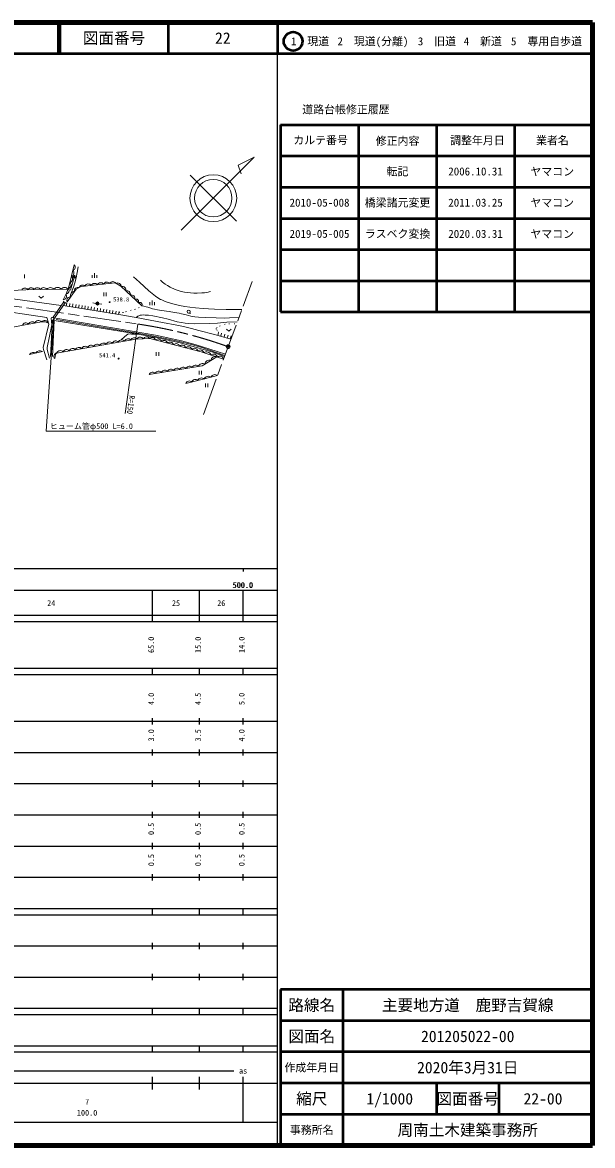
# Model space of a CAD drawing. Units: millimetres, scale not verified. Extents: x 40000 to 680000, y 20000 to 380000.
# Drawn here: x 497282 to 680000, y 20000 to 380000 of the extents above; entities that cross this region are included whole.
import ezdxf
from ezdxf.enums import TextEntityAlignment as Align

# ---------------------------------------------------------------- set-up
doc = ezdxf.new("R2010")
doc.units = ezdxf.units.MM
doc.header["$LTSCALE"] = 1000
doc.header["$PDMODE"] = 32
doc.header["$PDSIZE"] = 500
for name, pattern in [('CHAIN', [18.5, 12, -1.5, 3.5, -1.5]), ('DASHED', [7.5, 6, -1.5]), ('DOTTED', [1.75, 0.25, -1.5])]:
    doc.linetypes.add(name, pattern=pattern)
for name, color, linetype, lineweight in [('M-BGD', 7, 'Continuous', 13), ('M-BMK', 2, 'CHAIN', 13), ('M-BMK-SRVR', 3, 'Continuous', 13), ('M-STR-HTXT', 7, 'Continuous', 13), ('M-TTL', 2, 'Continuous', 140), ('M-TTL-BAND', 7, 'Continuous', 25), ('M-TTL-FRAM', 2, 'Continuous', 50), ('M-TTL-LINE', 7, 'Continuous', 50)]:
    doc.layers.add(name, color=color, linetype=linetype, lineweight=lineweight)
doc.layers.add('M-OTRS', color=6, linetype='Continuous')
doc.layers.add('M-TTL-TXT', color=7, linetype='Continuous')
doc.styles.add('ＭＳ ゴシック', font='')
doc.styles.get('ＭＳ ゴシック').set_extended_font_data('MS Gothic')

# ---------------------------------------------------------------- blocks, each defined once
blk = doc.blocks.new('open_arrow')
at = {"color": 0, "linetype": 'Continuous', "lineweight": -2}
blk.add_lwpolyline([(7.5, 1.25), (0, 0), (7.5, -1.25)], dxfattribs=at)

msp = doc.modelspace()

# ---------------------------------------------------------------- hatches: boundary and pattern name
at = {"layer": 'M-BGD'}
for points in [[(514324, 298073), (514077, 298984), (513367, 298362)], [(520788, 289959, -0.41421), (521346, 290393, -0.41421), (521781, 289835, -1)]]:
    msp.add_hatch(color=256, dxfattribs=at).paths.add_polyline_path(points)

# ---------------------------------------------------------------- linework, layer by layer
for p, q in [((497908, 299247), (497908, 298047)), ((514077, 298984), (513367, 298362)), ((514077, 298984), (514324, 298073)), ((519595, 298134), (519595, 299034)), ((520345, 298134), (520345, 299634)), ((521095, 298134), (521095, 299034)), ((513845, 298218), (512631, 294197)), ((513367, 298362), (514324, 298073)), ((523359, 293445), (523359, 292245)), ((524159, 293445), (524159, 292245)), ((510338, 289256), (528164, 286346)), ((511325, 289095), (511486, 290082)), ((512311, 288933), (512473, 289920)), ((513298, 288772), (513459, 289759)), ((514285, 288611), (514446, 289598)), ((515272, 288450), (515433, 289437)), ((516259, 288289), (516420, 289276)), ((517246, 288128), (517407, 289115)), ((518233, 287967), (518394, 288954)), ((519220, 287806), (519381, 288793)), ((520788, 289959), (519796, 290083)), ((520207, 287645), (520368, 288632)), ((521194, 287484), (521355, 288471)), ((521781, 289835), (522773, 289711)), ((522181, 287323), (522342, 288310)), ((523168, 287162), (523329, 288149)), ((538081, 289418), (538081, 290318)), ((538831, 289418), (538831, 290918)), ((539581, 289418), (539581, 290318)), ((524155, 287001), (524316, 287988)), ((525142, 286840), (525303, 287827)), ((526129, 286679), (526290, 287665)), ((527116, 286517), (527277, 287504)), ((528103, 286356), (528264, 287343)), ((550546, 286810), (551213, 286810)), ((559856, 279672), (560124, 280635)), ((560845, 279396), (561113, 280360)), ((561918, 279097), (562186, 280060)), ((562935, 278813), (563204, 279777)), ((563860, 278555), (564129, 279519)), ((499487, 273609), (503671, 274560)), ((540162, 274299), (540162, 273099)), ((540962, 274299), (540962, 273099)), ((549640, 264253), (559820, 266794)), ((553910, 268322), (553910, 267122)), ((554710, 268322), (554710, 267122)), ((555913, 264323), (555913, 263123)), ((556713, 264323), (556713, 263123))]:
    msp.add_line(p, q, dxfattribs=at)
at = {"layer": 'M-BGD', "linetype": 'DASHED'}
for p, q in [((510557, 290440), (507111, 285404)), ((510970, 290157), (507481, 285060))]:
    msp.add_line(p, q, dxfattribs=at)
at = {"layer": 'M-BGD'}
for points in [[(395802, 301054), (396957, 301273), (398761, 301565), (400565, 301839), (402772, 302122), (404485, 302341), (406032, 302466), (407819, 302508), (409777, 302561), (411104, 302530), (412933, 302425), (418006, 301814), (422450, 301248), (428090, 300512), (435219, 299558), (443369, 301548), (448362, 300867), (463049, 298721), (466532, 296904), (468400, 294966), (470032, 294718), (509728, 289238)], [(513850, 302312), (512187, 295282), (511353, 293234), (510350, 291105)], [(512905, 293236), (513675, 295146), (514107, 296557), (514510, 298184), (514814, 299832), (515102, 301661)], [(511642, 290456), (514469, 294460), (516087, 295374), (527002, 296495), (528844, 295450), (535566, 289125)], [(532907, 298472), (534744, 296745), (537828, 293990), (539381, 292658), (539927, 292237), (540698, 291729), (541576, 291220), (541987, 291037), (542858, 290664), (543690, 290363), (544742, 290028), (545878, 289715), (547620, 289311), (549313, 288994), (550891, 288743), (552691, 288535), (555148, 288302), (556902, 288211), (558817, 288146), (562550, 288024), (567568, 287971)], [(541484, 297444), (542211, 296751), (542999, 296148), (543744, 295641), (544673, 295176), (546210, 294426), (547465, 293929), (548171, 293713), (549182, 293507), (550083, 293388), (551183, 293289), (552164, 293247), (553260, 293227), (554802, 293281), (555649, 293355), (556402, 293480), (557518, 293707)], [(457999, 292076), (458289, 292347), (472403, 290308), (486327, 288257), (505106, 285465), (505726, 283316), (503966, 275834), (504002, 275213), (505068, 271901)], [(485321, 292607), (488492, 293904), (500846, 294405), (511866, 294493)], [(502510, 292298), (503260, 291598), (504010, 292298)], [(510473, 290648), (510557, 290440), (510970, 290157), (511242, 290139)], [(535566, 289125), (536235, 289036), (536937, 288873), (537456, 288717), (538079, 288480), (538970, 288216), (539649, 288044), (540603, 287856), (541835, 287681), (544324, 287300), (545999, 287063), (547556, 286797), (548304, 286609), (549702, 286238), (551199, 285897), (552483, 285677), (553699, 285553), (556102, 285440), (559391, 285327), (562029, 285226), (563657, 285276), (566619, 285377)], [(505990, 272351), (505215, 275152), (505206, 275832), (506691, 283062), (506460, 285240), (506602, 285392), (507176, 285347)], [(506238, 272905), (506840, 283190), (506888, 284701)], [(506912, 272881), (507438, 284482), (533708, 280204), (540106, 279031), (543931, 278208), (548245, 277186), (553856, 275649), (558259, 274293), (562069, 272941)], [(506923, 285422), (507111, 285404), (507481, 285060), (507537, 284852)], [(507967, 285237), (535533, 280557), (539898, 279790), (548275, 277907), (552939, 276685), (557374, 275322), (562324, 273638)], [(508103, 284813), (537132, 279923), (539955, 279384), (543590, 278620), (547551, 277720), (550998, 276835), (554490, 275868), (562194, 273283)], [(528164, 286346), (533751, 285435), (542195, 283863), (546752, 282991), (548871, 282543), (551465, 281920), (553841, 281312), (558816, 279962), (564099, 278489)], [(533751, 285435), (534283, 285836), (534545, 286001), (535011, 286129), (535418, 286190), (535944, 286228), (536581, 286224), (537665, 286182), (539091, 285971), (542175, 285371), (543933, 284922), (546888, 284050), (548285, 283788), (549469, 283589), (550530, 283508), (552344, 283429), (557105, 283523), (559753, 283648), (562778, 283915), (566134, 284051)], [(465676, 277997), (481943, 280125), (503382, 284058), (504600, 284021), (505631, 283643)], [(562656, 281709), (563406, 281009), (564156, 281709)], [(507664, 272327), (507891, 273655), (508239, 274037), (533601, 278491), (538098, 278697), (554550, 274433), (561770, 272122)], [(528957, 278256), (530033, 279237), (530578, 279732), (531025, 280035), (531346, 280143), (532278, 280113), (532881, 280039), (534423, 280073)], [(537945, 267169), (554874, 269902), (559582, 272822)]]:
    msp.add_lwpolyline(points, dxfattribs=at)
at = {"layer": 'M-BGD', "linetype": 'DOTTED'}
for points in [[(528223, 287097), (529397, 287011), (530342, 287232), (531891, 287714), (533233, 288040), (534474, 288492), (535566, 289125)], [(560124, 280635), (559698, 281213), (559386, 281685), (559424, 282074), (560468, 282638), (562023, 283232), (563418, 283356), (565124, 283389), (565892, 283389)]]:
    msp.add_lwpolyline(points, dxfattribs=at)
at = {"layer": 'M-BGD'}
for centre, radius in [((521284, 289897), 500), ((525228, 290339), 150), ((550546, 287310), 500), ((528105, 272271), 150)]:
    msp.add_circle(centre, radius, dxfattribs=at)
for centre, radius, start, end in [((512635, 299733), 1160, 287.17634, 46.20596), ((513242, 301537), 986, 281.52508, 51.85722), ((511684, 295878), 1156, 284.55962, 43.82836), ((512175, 297787), 1160, 287.17634, 46.20596), ((516514, 294714), 1126, 44.27829, 165.30155), ((518375, 295017), 1160, 36.34997, 155.37959), ((520365, 295221), 1160, 36.34997, 155.37959), ((522354, 295426), 1160, 36.34997, 155.37959), ((524344, 295630), 1160, 36.34997, 155.37959), ((526269, 295790), 1123, 30.72726, 151.92974), ((527796, 295352), 1157, 359.81558, 119.0401), ((529278, 294234), 1160, 347.22077, 106.25039), ((498082, 293704), 1160, 32.80667, 151.83629), ((500079, 293781), 1160, 32.60859, 151.64311), ((502061, 293826), 1160, 30.94414, 149.97376), ((504061, 293842), 1160, 30.94414, 149.97376), ((506240, 293524), 1496, 38.61372, 142.30418), ((508568, 293592), 1447, 37.67727, 143.24063), ((510795, 293756), 1300, 34.52915, 146.38875), ((510244, 292260), 1160, 275.2411, 34.27072), ((511052, 294054), 1160, 278.32429, 37.35391), ((512699, 290933), 1160, 85.26298, 204.2926), ((513853, 292567), 1160, 85.26298, 204.2926), ((515045, 293948), 1119, 70.12987, 191.58128), ((530734, 292863), 1160, 347.22077, 106.25039), ((532191, 291493), 1160, 347.22077, 106.25039), ((533723, 290532), 810, 333.84158, 119.62958), ((534852, 289484), 799, 333.27396, 120.19719), ((502439, 283098), 1346, 45.50333, 155.28796), ((504351, 283007), 1430, 26.4332, 132.67687), ((498372, 282540), 1160, 40.88084, 159.91046), ((500339, 282901), 1160, 40.88084, 159.91046), ((523248, 276075), 1160, 40.4458, 159.47542), ((525218, 276421), 1160, 40.4458, 159.47542), ((527188, 276767), 1160, 40.4458, 159.47542), ((529158, 277113), 1160, 40.4458, 159.47542), ((531128, 277459), 1160, 40.4458, 159.47542), ((533086, 277780), 1158, 38.9708, 158.1264), ((535012, 277966), 1160, 33.10944, 152.13906), ((537010, 278058), 1160, 33.10944, 152.13906), ((538815, 277890), 1156, 16.81814, 136.08871), ((540742, 277404), 1160, 15.95514, 134.98476), ((542678, 276902), 1160, 15.95514, 134.98476), ((544614, 276400), 1160, 15.95514, 134.98476), ((500823, 272569), 1694, 63.50845, 142.09948), ((502907, 273080), 1665, 62.69473, 142.9132), ((508356, 273046), 998, 96.69939, 226.14553), ((509414, 273521), 1283, 43.62737, 156.29385), ((511429, 274000), 1160, 40.4458, 159.47542), ((513399, 274346), 1160, 40.4458, 159.47542), ((515369, 274691), 1160, 40.4458, 159.47542), ((517339, 275037), 1160, 40.4458, 159.47542), ((519309, 275383), 1160, 40.4458, 159.47542), ((521279, 275729), 1160, 40.4458, 159.47542), ((546550, 275898), 1160, 15.95514, 134.98476), ((548486, 275397), 1160, 15.95514, 134.98476), ((550422, 274895), 1160, 15.95514, 134.98476), ((552358, 274393), 1160, 15.95514, 134.98476), ((554273, 273872), 1160, 14.50498, 133.57313), ((556240, 272882), 1534, 21.09644, 123.40255), ((558497, 272281), 1418, 18.89903, 125.59997), ((552847, 268979), 1160, 39.6557, 158.68533), ((555000, 269404), 1298, 53.98374, 165.9408), ((557144, 270353), 1385, 67.76996, 175.85253), ((559059, 271530), 1394, 67.96612, 175.65637), ((560617, 271848), 1184, 13.3988, 131.1002), ((539026, 266747), 1160, 39.6557, 158.68533), ((541001, 267066), 1160, 39.6557, 158.68533), ((542975, 267385), 1160, 39.6557, 158.68533), ((544950, 267704), 1160, 39.6557, 158.68533), ((546924, 268022), 1160, 39.6557, 158.68533), ((548899, 268341), 1160, 39.6557, 158.68533), ((550873, 268660), 1160, 39.6557, 158.68533), ((556778, 265152), 1428, 50.86241, 157.16562), ((558938, 265772), 1350, 49.22712, 158.80091), ((550753, 263924), 1160, 44.4992, 163.52883), ((552693, 264409), 1160, 44.4992, 163.52883), ((554634, 264893), 1160, 44.4992, 163.52883)]:
    msp.add_arc(centre, radius, start, end, dxfattribs=at)
at = {"layer": 'M-BMK'}
for p, q in [((425373, 299080), (534270, 283330)), ((555268, 254352), (570873, 297005))]:
    msp.add_line(p, q, dxfattribs=at)
msp.add_arc((512388, 134934), 150000, 70.19511, 81.61181, dxfattribs=at)
at = {"layer": 'M-BMK-SRVR'}
for p, q in [((548202, 313421), (571514, 336820)), ((571514, 336820), (566444, 334289)), ((566444, 334289), (567393, 331442)), ((550998, 331104), (565875, 316282))]:
    msp.add_line(p, q, dxfattribs=at)
for centre, radius in [((558466, 323663), 7500), ((558436, 323693), 6000), ((563211, 276062), 600)]:
    msp.add_circle(centre, radius, dxfattribs=at)
at = {"layer": 'M-OTRS'}
msp.add_point((563211, 276062), dxfattribs=at)
at = {"layer": 'M-STR-HTXT'}
msp.add_line((534270, 283330), (530170, 254687), dxfattribs=at)
msp.add_lwpolyline([(507296, 285232), (504915, 248965), (540077, 248965)], dxfattribs=at)
at = {"layer": 'M-TTL'}
for p, q in [((680000, 380000), (40000, 380000)), ((680000, 20000), (680000, 380000)), ((40000, 20000), (680000, 20000))]:
    msp.add_line(p, q, dxfattribs=at)
at = {"layer": 'M-TTL-BAND'}
for p, q in [((579000, 20000), (579000, 370000)), ((40000, 205000), (579000, 205000)), ((568000, 205000), (568000, 204000)), ((68000, 198000), (579000, 198000)), ((539000, 188000), (539000, 198000)), ((554000, 188000), (554000, 198000)), ((568000, 188000), (568000, 198000)), ((40000, 190000), (579000, 190000)), ((40000, 188000), (579000, 188000)), ((40000, 173000), (579000, 173000)), ((539000, 171000), (539000, 173000)), ((554000, 171000), (554000, 173000)), ((568000, 171000), (568000, 173000)), ((40000, 171000), (579000, 171000)), ((40000, 156000), (579000, 156000)), ((539000, 155000), (539000, 157000)), ((554000, 155000), (554000, 157000)), ((568000, 155000), (568000, 157000)), ((46000, 146000), (579000, 146000)), ((539000, 145000), (539000, 147000)), ((554000, 145000), (554000, 147000)), ((568000, 145000), (568000, 147000)), ((539000, 135000), (539000, 137000)), ((554000, 135000), (554000, 137000)), ((568000, 135000), (568000, 137000)), ((52000, 136000), (579000, 136000)), ((46000, 126000), (579000, 126000)), ((539000, 125000), (539000, 127000)), ((554000, 125000), (554000, 127000)), ((568000, 125000), (568000, 127000)), ((52000, 116000), (579000, 116000)), ((539000, 115000), (539000, 117000)), ((554000, 115000), (554000, 117000)), ((568000, 115000), (568000, 117000)), ((46000, 106000), (579000, 106000)), ((539000, 105000), (539000, 107000)), ((554000, 105000), (554000, 107000)), ((568000, 105000), (568000, 107000)), ((40000, 96000), (579000, 96000)), ((40000, 94000), (579000, 94000)), ((539000, 94000), (539000, 96000)), ((554000, 94000), (554000, 96000)), ((568000, 94000), (568000, 96000)), ((49000, 84000), (579000, 84000)), ((539000, 83000), (539000, 85000)), ((554000, 83000), (554000, 85000)), ((568000, 83000), (568000, 85000)), ((40000, 74000), (579000, 74000)), ((539000, 73000), (539000, 75000)), ((554000, 73000), (554000, 75000)), ((568000, 73000), (568000, 75000)), ((40000, 64000), (579000, 64000)), ((40000, 62000), (579000, 62000)), ((539000, 62000), (539000, 64000)), ((554000, 62000), (554000, 64000)), ((568000, 62000), (568000, 64000)), ((40000, 52000), (579000, 52000)), ((539000, 50000), (539000, 52000)), ((554000, 50000), (554000, 52000)), ((568000, 50000), (568000, 52000)), ((40000, 50000), (579000, 50000)), ((71000, 44000), (565000, 44000)), ((40000, 40000), (579000, 40000)), ((539000, 38000), (539000, 42000)), ((554000, 38000), (554000, 42000)), ((568000, 27500), (568000, 42000)), ((68000, 27500), (579000, 27500))]:
    msp.add_line(p, q, dxfattribs=at)
at = {"layer": 'M-TTL-FRAM'}
for p, q in [((580000, 347197), (580000, 287197)), ((580000, 347197), (680000, 347197)), ((580000, 287197), (680000, 287197)), ((680000, 70000), (580000, 70000)), ((580000, 70000), (580000, 20000))]:
    msp.add_line(p, q, dxfattribs=at)
at = {"layer": 'M-TTL-LINE'}
for p, q in [((508747, 380000), (508747, 370000)), ((509247, 380000), (509247, 370000)), ((543997, 380000), (543997, 370000)), ((579000, 380000), (579000, 370000)), ((40000, 370000), (680000, 370000)), ((605000, 347197), (605000, 287197)), ((630000, 347197), (630000, 287197)), ((655000, 347197), (655000, 287197)), ((580000, 337197), (680000, 337197)), ((580000, 327197), (680000, 327197)), ((580000, 317197), (680000, 317197)), ((580000, 307197), (680000, 307197)), ((580000, 297197), (680000, 297197)), ((600000, 70000), (600000, 20000)), ((680000, 60000), (580000, 60000)), ((680000, 50000), (580000, 50000)), ((680000, 40000), (580000, 40000)), ((630000, 40000), (630000, 30000)), ((650000, 40000), (650000, 30000)), ((680000, 30000), (580000, 30000))]:
    msp.add_line(p, q, dxfattribs=at)
msp.add_circle((584031, 373958), 3000, dxfattribs=at)

# ---------------------------------------------------------------- block references
at = {"layer": 'M-STR-HTXT', "xscale": 240, "yscale": 240, "rotation": 266.2}
msp.add_blockref('open_arrow', (507296, 285232), dxfattribs=at)

# ---------------------------------------------------------------- texts
at = {"layer": 'M-BGD', "style": 'ＭＳ ゴシック'}
msp.add_text('538.8', height=1320, dxfattribs=at).set_placement((526346, 291239), align=Align.MIDDLE_LEFT)
msp.add_text('541.4', height=1320, dxfattribs=at).set_placement((527023, 272271), align=Align.BOTTOM_RIGHT)
at = {"layer": 'M-STR-HTXT', "style": 'ＭＳ ゴシック', "width": 0.8}
msp.add_text('R=150', height=1833, rotation=261.854, dxfattribs=at).set_placement((530170, 254687), align=Align.BOTTOM_RIGHT)
at = {"layer": 'M-STR-HTXT', "style": 'ＭＳ ゴシック'}
msp.add_text('ヒューム管φ500 L=6.0', height=1833, dxfattribs=at).set_placement((506080, 249119), align=Align.BOTTOM_LEFT)
at = {"layer": 'M-TTL-BAND', "style": 'ＭＳ ゴシック'}
for s, p in [('500.0', (567844, 198195)), ('500.0', (568000, 198195)), ('24', (506500, 192405)), ('25', (546500, 192405)), ('26', (561000, 192405)), ('as', (568000, 42500)), ('7', (518000, 32523)), ('100.0', (518000, 29033))]:
    msp.add_text(s, height=1833, dxfattribs=at).set_placement(p, align=Align.BOTTOM_CENTER)
for s, p in [('65.0', (540000, 180500)), ('15.0', (555000, 180500)), ('14.0', (569000, 180500)), ('4.0', (540000, 163174)), ('4.5', (555000, 163174)), ('5.0', (569000, 163174)), ('3.0', (540000, 151500)), ('3.5', (555000, 151500)), ('4.0', (569000, 151500)), ('0.5', (540000, 121500)), ('0.5', (555000, 121500)), ('0.5', (569000, 121500)), ('0.5', (540000, 111500)), ('0.5', (555000, 111500)), ('0.5', (569000, 111500))]:
    msp.add_text(s, height=1833, rotation=90, dxfattribs=at).set_placement(p, align=Align.BOTTOM_CENTER)
at = {"layer": 'M-TTL-TXT', "style": 'ＭＳ ゴシック'}
for s, height, p in [('図面番号', 3666, (526622, 375000)), ('22', 3666, (561497, 375000)), ('1\u3000現道', 2566, (589448, 373958)), ('2\u3000現道(分離)', 2566, (609619, 373958)), ('3\u3000旧道', 2566, (630121, 373958)), ('4\u3000新道', 2566, (644824, 373958)), ('5\u3000専用自歩道', 2566, (665228, 373958)), ('道路台帳修正履歴', 2566, (600968, 352113)), ('カルテ番号', 2566, (592839, 342277)), ('修正内容', 2566, (617509, 342023)), ('調整年月日', 2566, (643089, 342197)), ('業者名', 2566, (667134, 342197)), ('転記', 2566, (617500, 332245)), ('2006.10.31', 2566, (642500, 332245)), ('ヤマコン', 2566, (667077, 332189)), ('2010-05-008', 2566, (592500, 322245)), ('橋梁諸元変更', 2566, (617500, 322245)), ('2011.03.25', 2566, (642500, 322245)), ('ヤマコン', 2566, (667077, 322189)), ('2019-05-005', 2566, (592500, 312245)), ('ラスベク変換', 2566, (617500, 312245)), ('2020.03.31', 2566, (642500, 312245)), ('ヤマコン', 2566, (667077, 312189)), ('路線名', 3666, (590000, 65000)), ('路線名', 3666, (590000, 65000)), ('主要地方道\u3000鹿野吉賀線', 3666, (640000, 65000)), ('図面名', 3666, (590000, 55000)), ('図面名', 3666, (590000, 55000)), ('201205022-00', 3666, (640000, 55000)), ('2020年3月31日', 3666, (640000, 45000)), ('作成年月日', 2566, (590000, 45000)), ('作成年月日', 2566, (590000, 45000)), ('縮尺', 3666, (590000, 35000)), ('縮尺', 3666, (590000, 35000)), ('1/1000', 3666, (615000, 35000)), ('図面番号', 3666, (640000, 35000)), ('図面番号', 3666, (640000, 35000)), ('22-00', 3666, (664125, 35000)), ('事務所名', 2566, (590000, 25000)), ('事務所名', 2566, (590000, 25000)), ('周南土木建築事務所', 3666, (640000, 25000))]:
    msp.add_text(s, height=height, dxfattribs=at).set_placement(p, align=Align.MIDDLE_CENTER)

doc.saveas('drawing.dxf')
